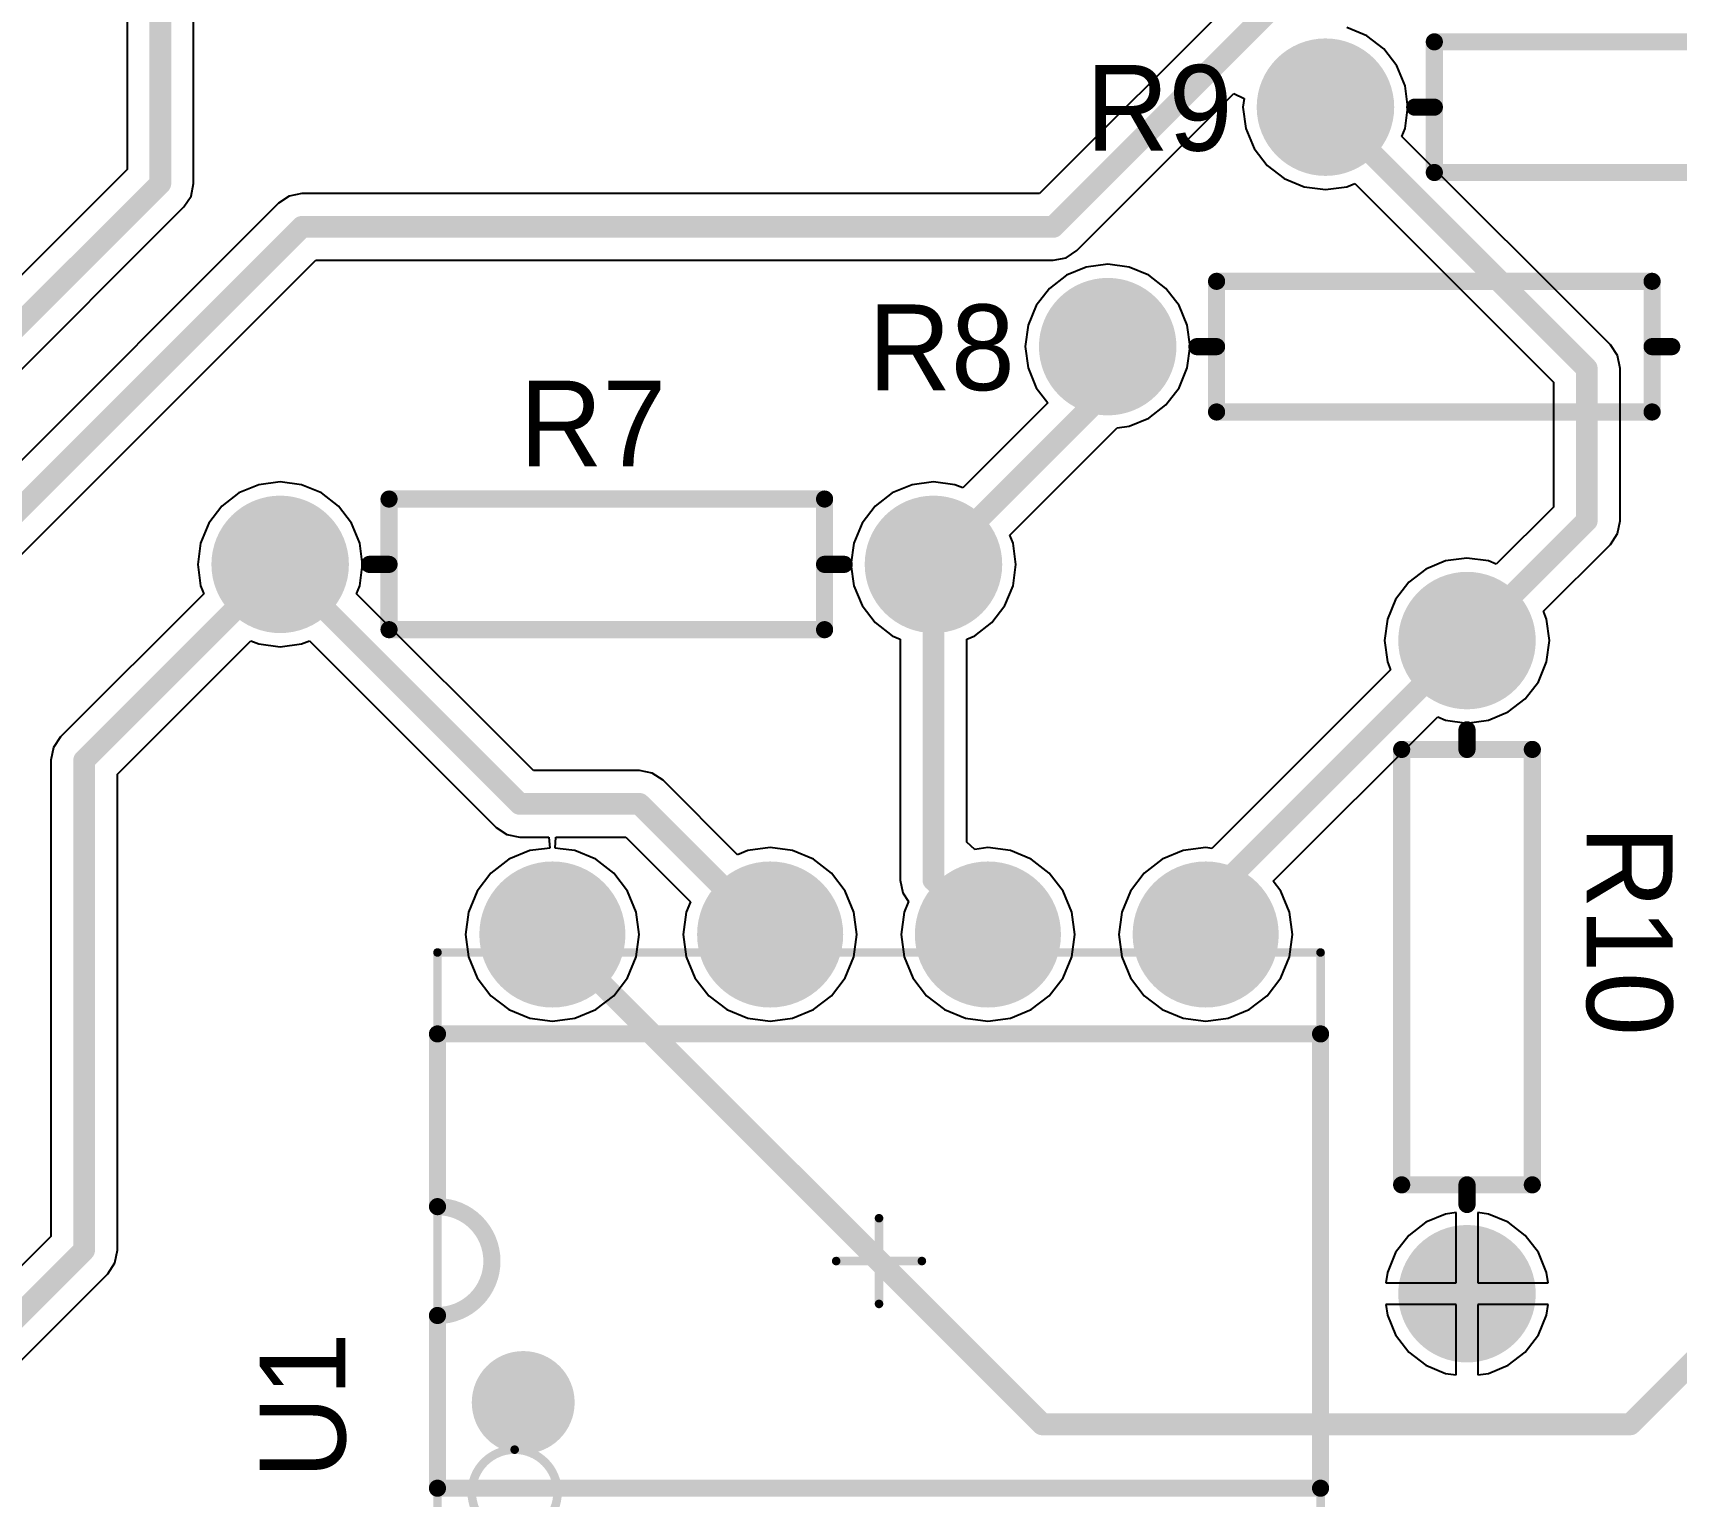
# Model space of a CAD drawing. Header units: millimetres. Extents: x 36 to 112.1, y 38.2 to 103.8.
# Drawn here: x 73.95 to 93.12, y 54.28 to 71.35 of the extents above; entities that cross this region are included whole.
import ezdxf

# ---------------------------------------------------------------- set-up
doc = ezdxf.new("R2010")
doc.units = ezdxf.units.MM
for name, color, linetype in [('BottomLayer', 5, 'Continuous'), ('BottomSolder', 6, 'Continuous'), ('Mechanical13', 56, 'Continuous'), ('Mechanical15', 56, 'Continuous'), ('MultiLayer', 9, 'Continuous'), ('PadHoleLayer', 156, 'Continuous'), ('TopLayer', 1, 'Continuous'), ('TopOverlay', 2, 'Continuous'), ('TopSolder', 216, 'Continuous')]:
    doc.layers.add(name, color=color, linetype=linetype)

# ---------------------------------------------------------------- blocks, each defined once
blk = doc.blocks.new('AXIAL_0_3_3')
at = {"layer": 'BottomLayer', "const_width": 0.7}
for points in [[(-4.16, 0, 1), (-3.46, 0, 1)], [(3.46, 0, 1), (4.16, 0, 1)]]:
    blk.add_lwpolyline(points, format="xyb", close=True, dxfattribs=at)
at = {"layer": 'BottomSolder', "const_width": 0.802}
for points in [[(-4.211, 0, 1), (-3.409, 0, 1)], [(3.409, 0, 1), (4.211, 0, 1)]]:
    blk.add_lwpolyline(points, format="xyb", close=True, dxfattribs=at)
at = {"layer": 'MultiLayer', "const_width": 0.7}
for points in [[(-4.16, 0, 1), (-3.46, 0, 1)], [(3.46, 0, 1), (4.16, 0, 1)]]:
    blk.add_lwpolyline(points, format="xyb", close=True, dxfattribs=at)
at = {"layer": 'PadHoleLayer', "const_width": 0.425}
for points in [[(-4.022, 0, 1), (-3.598, 0, 1)], [(3.598, 0, 1), (4.022, 0, 1)]]:
    blk.add_lwpolyline(points, format="xyb", close=True, dxfattribs=at)
at = {"layer": 'TopLayer', "const_width": 0.7}
for points in [[(-4.16, 0, 1), (-3.46, 0, 1)], [(3.46, 0, 1), (4.16, 0, 1)]]:
    blk.add_lwpolyline(points, format="xyb", close=True, dxfattribs=at)
at = {"layer": 'TopOverlay', "const_width": 0.2}
for points in [[(-2.54, 0.762), (-2.54, -0.762)], [(-2.54, 0.762), (2.54, 0.762)], [(2.54, 0.762), (2.54, 0)], [(-2.769, 0), (-2.54, 0)], [(2.54, 0), (2.769, 0)], [(2.54, 0), (2.54, -0.762)], [(-2.54, -0.762), (2.54, -0.762)]]:
    blk.add_lwpolyline(points, dxfattribs=at)
at = {"layer": 'TopOverlay', "const_width": 0.1}
for points in [[(-2.59, 0.762, 1), (-2.49, 0.762, 1)], [(-2.59, 0.762, 1), (-2.49, 0.762, 1)], [(2.49, 0.762, 1), (2.59, 0.762, 1)], [(2.49, 0.762, 1), (2.59, 0.762, 1)], [(-2.819, 0, 1), (-2.719, 0, 1)], [(-2.59, 0, 1), (-2.49, 0, 1)], [(2.49, 0, 1), (2.59, 0, 1)], [(2.49, 0, 1), (2.59, 0, 1)], [(2.49, 0, 1), (2.59, 0, 1)], [(2.719, 0, 1), (2.819, 0, 1)], [(-2.59, -0.762, 1), (-2.49, -0.762, 1)], [(-2.59, -0.762, 1), (-2.49, -0.762, 1)], [(2.49, -0.762, 1), (2.59, -0.762, 1)], [(2.49, -0.762, 1), (2.59, -0.762, 1)]]:
    blk.add_lwpolyline(points, format="xyb", close=True, dxfattribs=at)
at = {"layer": 'TopSolder', "const_width": 0.802}
for points in [[(-4.211, 0, 1), (-3.409, 0, 1)], [(3.409, 0, 1), (4.211, 0, 1)]]:
    blk.add_lwpolyline(points, format="xyb", close=True, dxfattribs=at)
blk = doc.blocks.new('AXIAL_0_3_4')
at = {"layer": 'BottomLayer', "const_width": 0.7}
for points in [[(-4.16, 0, 1), (-3.46, 0, 1)], [(3.46, 0, 1), (4.16, 0, 1)]]:
    blk.add_lwpolyline(points, format="xyb", close=True, dxfattribs=at)
at = {"layer": 'BottomSolder', "const_width": 0.802}
for points in [[(-4.211, 0, 1), (-3.409, 0, 1)], [(3.409, 0, 1), (4.211, 0, 1)]]:
    blk.add_lwpolyline(points, format="xyb", close=True, dxfattribs=at)
at = {"layer": 'MultiLayer', "const_width": 0.7}
for points in [[(-4.16, 0, 1), (-3.46, 0, 1)], [(3.46, 0, 1), (4.16, 0, 1)]]:
    blk.add_lwpolyline(points, format="xyb", close=True, dxfattribs=at)
at = {"layer": 'PadHoleLayer', "const_width": 0.425}
for points in [[(-4.022, 0, 1), (-3.598, 0, 1)], [(3.598, 0, 1), (4.022, 0, 1)]]:
    blk.add_lwpolyline(points, format="xyb", close=True, dxfattribs=at)
at = {"layer": 'TopLayer', "const_width": 0.7}
for points in [[(-4.16, 0, 1), (-3.46, 0, 1)], [(3.46, 0, 1), (4.16, 0, 1)]]:
    blk.add_lwpolyline(points, format="xyb", close=True, dxfattribs=at)
at = {"layer": 'TopOverlay', "const_width": 0.2}
for points in [[(-2.54, 0.762), (-2.54, -0.762)], [(2.54, 0.762), (-2.54, 0.762)], [(2.54, 0.762), (2.54, 0)], [(-2.54, 0), (-2.769, 0)], [(2.769, 0), (2.54, 0)], [(2.54, 0), (2.54, -0.762)], [(2.54, -0.762), (-2.54, -0.762)]]:
    blk.add_lwpolyline(points, dxfattribs=at)
at = {"layer": 'TopOverlay', "const_width": 0.1}
for points in [[(-2.59, 0.762, 1), (-2.49, 0.762, 1)], [(-2.59, 0.762, 1), (-2.49, 0.762, 1)], [(2.49, 0.762, 1), (2.59, 0.762, 1)], [(2.49, 0.762, 1), (2.59, 0.762, 1)], [(-2.819, 0, 1), (-2.719, 0, 1)], [(-2.59, 0, 1), (-2.49, 0, 1)], [(2.49, 0, 1), (2.59, 0, 1)], [(2.49, 0, 1), (2.59, 0, 1)], [(2.49, 0, 1), (2.59, 0, 1)], [(2.719, 0, 1), (2.819, 0, 1)], [(-2.59, -0.762, 1), (-2.49, -0.762, 1)], [(-2.59, -0.762, 1), (-2.49, -0.762, 1)], [(2.49, -0.762, 1), (2.59, -0.762, 1)], [(2.49, -0.762, 1), (2.59, -0.762, 1)]]:
    blk.add_lwpolyline(points, format="xyb", close=True, dxfattribs=at)
at = {"layer": 'TopSolder', "const_width": 0.802}
for points in [[(-4.211, 0, 1), (-3.409, 0, 1)], [(3.409, 0, 1), (4.211, 0, 1)]]:
    blk.add_lwpolyline(points, format="xyb", close=True, dxfattribs=at)
blk = doc.blocks.new('AXIAL_0_3_5')
at = {"layer": 'BottomLayer', "const_width": 0.7}
for points in [[(-4.16, 0, 1), (-3.46, 0, 1)], [(3.46, 0, 1), (4.16, 0, 1)]]:
    blk.add_lwpolyline(points, format="xyb", close=True, dxfattribs=at)
at = {"layer": 'BottomSolder', "const_width": 0.802}
for points in [[(-4.211, 0, 1), (-3.409, 0, 1)], [(3.409, 0, 1), (4.211, 0, 1)]]:
    blk.add_lwpolyline(points, format="xyb", close=True, dxfattribs=at)
at = {"layer": 'MultiLayer', "const_width": 0.7}
for points in [[(-4.16, 0, 1), (-3.46, 0, 1)], [(3.46, 0, 1), (4.16, 0, 1)]]:
    blk.add_lwpolyline(points, format="xyb", close=True, dxfattribs=at)
at = {"layer": 'PadHoleLayer', "const_width": 0.425}
for points in [[(-4.022, 0, 1), (-3.598, 0, 1)], [(3.598, 0, 1), (4.022, 0, 1)]]:
    blk.add_lwpolyline(points, format="xyb", close=True, dxfattribs=at)
at = {"layer": 'TopLayer', "const_width": 0.7}
for points in [[(-4.16, 0, 1), (-3.46, 0, 1)], [(3.46, 0, 1), (4.16, 0, 1)]]:
    blk.add_lwpolyline(points, format="xyb", close=True, dxfattribs=at)
at = {"layer": 'TopOverlay', "const_width": 0.2}
for points in [[(-2.54, 0.762), (-2.54, -0.762)], [(2.54, 0.762), (-2.54, 0.762)], [(2.54, 0.762), (2.54, 0)], [(-2.54, 0), (-2.769, 0)], [(2.769, 0), (2.54, 0)], [(2.54, 0), (2.54, -0.762)], [(2.54, -0.762), (-2.54, -0.762)]]:
    blk.add_lwpolyline(points, dxfattribs=at)
at = {"layer": 'TopOverlay', "const_width": 0.1}
for points in [[(-2.59, 0.762, 1), (-2.49, 0.762, 1)], [(-2.59, 0.762, 1), (-2.49, 0.762, 1)], [(2.49, 0.762, 1), (2.59, 0.762, 1)], [(2.49, 0.762, 1), (2.59, 0.762, 1)], [(-2.819, 0, 1), (-2.719, 0, 1)], [(-2.59, 0, 1), (-2.49, 0, 1)], [(2.49, 0, 1), (2.59, 0, 1)], [(2.49, 0, 1), (2.59, 0, 1)], [(2.49, 0, 1), (2.59, 0, 1)], [(2.719, 0, 1), (2.819, 0, 1)], [(-2.59, -0.762, 1), (-2.49, -0.762, 1)], [(-2.59, -0.762, 1), (-2.49, -0.762, 1)], [(2.49, -0.762, 1), (2.59, -0.762, 1)], [(2.49, -0.762, 1), (2.59, -0.762, 1)]]:
    blk.add_lwpolyline(points, format="xyb", close=True, dxfattribs=at)
at = {"layer": 'TopSolder', "const_width": 0.802}
for points in [[(-4.211, 0, 1), (-3.409, 0, 1)], [(3.409, 0, 1), (4.211, 0, 1)]]:
    blk.add_lwpolyline(points, format="xyb", close=True, dxfattribs=at)
blk = doc.blocks.new('AXIAL_0_3_6')
at = {"layer": 'BottomLayer', "const_width": 0.7}
for points in [[(-4.16, 0, 1), (-3.46, 0, 1)], [(3.46, 0, 1), (4.16, 0, 1)]]:
    blk.add_lwpolyline(points, format="xyb", close=True, dxfattribs=at)
at = {"layer": 'BottomSolder', "const_width": 0.802}
for points in [[(-4.211, 0, 1), (-3.409, 0, 1)], [(3.409, 0, 1), (4.211, 0, 1)]]:
    blk.add_lwpolyline(points, format="xyb", close=True, dxfattribs=at)
at = {"layer": 'MultiLayer', "const_width": 0.7}
for points in [[(-4.16, 0, 1), (-3.46, 0, 1)], [(3.46, 0, 1), (4.16, 0, 1)]]:
    blk.add_lwpolyline(points, format="xyb", close=True, dxfattribs=at)
at = {"layer": 'PadHoleLayer', "const_width": 0.425}
for points in [[(-4.022, 0, 1), (-3.598, 0, 1)], [(3.598, 0, 1), (4.022, 0, 1)]]:
    blk.add_lwpolyline(points, format="xyb", close=True, dxfattribs=at)
at = {"layer": 'TopLayer', "const_width": 0.7}
for points in [[(-4.16, 0, 1), (-3.46, 0, 1)], [(3.46, 0, 1), (4.16, 0, 1)]]:
    blk.add_lwpolyline(points, format="xyb", close=True, dxfattribs=at)
at = {"layer": 'TopOverlay', "const_width": 0.2}
for points in [[(-2.54, 0.762), (-2.54, -0.762)], [(2.54, 0.762), (-2.54, 0.762)], [(2.54, 0.762), (2.54, 0)], [(-2.54, 0), (-2.769, 0)], [(2.769, 0), (2.54, 0)], [(2.54, 0), (2.54, -0.762)], [(2.54, -0.762), (-2.54, -0.762)]]:
    blk.add_lwpolyline(points, dxfattribs=at)
at = {"layer": 'TopOverlay', "const_width": 0.1}
for points in [[(-2.59, 0.762, 1), (-2.49, 0.762, 1)], [(-2.59, 0.762, 1), (-2.49, 0.762, 1)], [(2.49, 0.762, 1), (2.59, 0.762, 1)], [(2.49, 0.762, 1), (2.59, 0.762, 1)], [(-2.819, 0, 1), (-2.719, 0, 1)], [(-2.59, 0, 1), (-2.49, 0, 1)], [(2.49, 0, 1), (2.59, 0, 1)], [(2.49, 0, 1), (2.59, 0, 1)], [(2.49, 0, 1), (2.59, 0, 1)], [(2.719, 0, 1), (2.819, 0, 1)], [(-2.59, -0.762, 1), (-2.49, -0.762, 1)], [(-2.59, -0.762, 1), (-2.49, -0.762, 1)], [(2.49, -0.762, 1), (2.59, -0.762, 1)], [(2.49, -0.762, 1), (2.59, -0.762, 1)]]:
    blk.add_lwpolyline(points, format="xyb", close=True, dxfattribs=at)
at = {"layer": 'TopSolder', "const_width": 0.802}
for points in [[(-4.211, 0, 1), (-3.409, 0, 1)], [(3.409, 0, 1), (4.211, 0, 1)]]:
    blk.add_lwpolyline(points, format="xyb", close=True, dxfattribs=at)
blk = doc.blocks.new('N08E_28')
at = {"layer": 'BottomLayer', "const_width": 0.75}
for points in [[(3.435, 3.81, 1), (4.185, 3.81, 1)], [(-4.185, 1.27, 1), (-3.435, 1.27, 1)], [(3.435, 1.27, 1), (4.185, 1.27, 1)], [(-4.185, -1.27, 1), (-3.435, -1.27, 1)], [(3.435, -1.27, 1), (4.185, -1.27, 1)], [(-4.185, -3.81, 1), (-3.435, -3.81, 1)], [(3.435, -3.81, 1), (4.185, -3.81, 1)]]:
    blk.add_lwpolyline(points, format="xyb", close=True, dxfattribs=at)
at = {"layer": 'BottomLayer'}
blk.add_solid([(-4.56, 3.06), (-3.06, 3.06), (-4.56, 4.56), (-3.06, 4.56)], dxfattribs=at)
at = {"layer": 'BottomSolder', "const_width": 0.852}
for points in [[(3.384, 3.81, 1), (4.236, 3.81, 1)], [(-4.236, 1.27, 1), (-3.384, 1.27, 1)], [(3.384, 1.27, 1), (4.236, 1.27, 1)], [(-4.236, -1.27, 1), (-3.384, -1.27, 1)], [(3.384, -1.27, 1), (4.236, -1.27, 1)], [(-4.236, -3.81, 1), (-3.384, -3.81, 1)], [(3.384, -3.81, 1), (4.236, -3.81, 1)]]:
    blk.add_lwpolyline(points, format="xyb", close=True, dxfattribs=at)
at = {"layer": 'BottomSolder'}
blk.add_solid([(-4.662, 2.958), (-2.958, 2.958), (-4.662, 4.662), (-2.958, 4.662)], dxfattribs=at)
at = {"layer": 'Mechanical13', "const_width": 0.1}
for points in [[(-3.6, 5.15), (3.6, 5.15)], [(-3.6, 5.15), (-3.6, -5.15)], [(3.6, 5.15), (3.6, -5.15)], [(-3.6, -5.15), (3.6, -5.15)]]:
    blk.add_lwpolyline(points, dxfattribs=at)
at = {"layer": 'Mechanical13'}
for points, const_width in [([(-3.625, 5.15, 1), (-3.575, 5.15, 1)], 0.05), ([(-3.625, 5.15, 1), (-3.575, 5.15, 1)], 0.05), ([(3.575, 5.15, 1), (3.625, 5.15, 1)], 0.05), ([(3.575, 5.15, 1), (3.625, 5.15, 1)], 0.05), ([(-2.2, 4.25, 1), (-3.2, 4.25, 1)], 0.1), ([(-3.225, 4.25, 1), (-3.175, 4.25, 1)], 0.05), ([(-2.225, 4.25, 1), (-2.175, 4.25, 1)], 0.05), ([(-3.625, -5.15, 1), (-3.575, -5.15, 1)], 0.05), ([(-3.625, -5.15, 1), (-3.575, -5.15, 1)], 0.05), ([(3.575, -5.15, 1), (3.625, -5.15, 1)], 0.05), ([(3.575, -5.15, 1), (3.625, -5.15, 1)], 0.05)]:
    blk.add_lwpolyline(points, format="xyb", close=True, dxfattribs=dict(at, const_width=const_width))
at = {"layer": 'Mechanical15', "const_width": 0.1}
for points in [[(0, 0.5), (0, -0.5)], [(-0.5, 0), (0.5, 0)]]:
    blk.add_lwpolyline(points, dxfattribs=at)
at = {"layer": 'Mechanical15', "const_width": 0.05}
for points in [[(-0.025, 0.5, 1), (0.025, 0.5, 1)], [(-0.525, 0, 1), (-0.475, 0, 1)], [(0.475, 0, 1), (0.525, 0, 1)], [(-0.025, -0.5, 1), (0.025, -0.5, 1)]]:
    blk.add_lwpolyline(points, format="xyb", close=True, dxfattribs=at)
at = {"layer": 'MultiLayer', "const_width": 0.75}
for points in [[(3.435, 3.81, 1), (4.185, 3.81, 1)], [(-4.185, 1.27, 1), (-3.435, 1.27, 1)], [(3.435, 1.27, 1), (4.185, 1.27, 1)], [(-4.185, -1.27, 1), (-3.435, -1.27, 1)], [(3.435, -1.27, 1), (4.185, -1.27, 1)], [(-4.185, -3.81, 1), (-3.435, -3.81, 1)], [(3.435, -3.81, 1), (4.185, -3.81, 1)]]:
    blk.add_lwpolyline(points, format="xyb", close=True, dxfattribs=at)
at = {"layer": 'MultiLayer'}
blk.add_solid([(-4.56, 3.06), (-3.06, 3.06), (-4.56, 4.56), (-3.06, 4.56)], dxfattribs=at)
at = {"layer": 'PadHoleLayer', "const_width": 0.45}
for points in [[(-4.035, 3.81, 1), (-3.585, 3.81, 1)], [(3.585, 3.81, 1), (4.035, 3.81, 1)], [(-4.035, 1.27, 1), (-3.585, 1.27, 1)], [(3.585, 1.27, 1), (4.035, 1.27, 1)], [(-4.035, -1.27, 1), (-3.585, -1.27, 1)], [(3.585, -1.27, 1), (4.035, -1.27, 1)], [(-4.035, -3.81, 1), (-3.585, -3.81, 1)], [(3.585, -3.81, 1), (4.035, -3.81, 1)]]:
    blk.add_lwpolyline(points, format="xyb", close=True, dxfattribs=at)
at = {"layer": 'TopLayer', "const_width": 0.75}
for points in [[(3.435, 3.81, 1), (4.185, 3.81, 1)], [(-4.185, 1.27, 1), (-3.435, 1.27, 1)], [(3.435, 1.27, 1), (4.185, 1.27, 1)], [(-4.185, -1.27, 1), (-3.435, -1.27, 1)], [(3.435, -1.27, 1), (4.185, -1.27, 1)], [(-4.185, -3.81, 1), (-3.435, -3.81, 1)], [(3.435, -3.81, 1), (4.185, -3.81, 1)]]:
    blk.add_lwpolyline(points, format="xyb", close=True, dxfattribs=at)
at = {"layer": 'TopLayer'}
blk.add_solid([(-4.56, 3.06), (-3.06, 3.06), (-4.56, 4.56), (-3.06, 4.56)], dxfattribs=at)
at = {"layer": 'TopOverlay'}
for points, const_width in [([(-3.685, 5.11, 1), (-3.935, 5.11, 1)], 0.25), ([(-3.998, 5.11, 1), (-3.873, 5.11, 1)], 0.125), ([(-3.747, 5.11, 1), (-3.622, 5.11, 1)], 0.125), ([(-2.7, 5.15, 1), (-2.6, 5.15, 1)], 0.1), ([(-2.7, 5.15, 1), (-2.6, 5.15, 1)], 0.1), ([(-0.685, 5.15, 1), (-0.585, 5.15, 1)], 0.1), ([(-0.685, 5.15, 1), (-0.585, 5.15, 1)], 0.1), ([(0.585, 5.15, 1), (0.685, 5.15, 1)], 0.1), ([(0.585, 5.15, 1), (0.685, 5.15, 1)], 0.1), ([(2.6, 5.15, 1), (2.7, 5.15, 1)], 0.1), ([(2.6, 5.15, 1), (2.7, 5.15, 1)], 0.1), ([(-1.35, 4.15, 1), (-1.95, 4.15, 1)], 0.6), ([(-2.1, 4.15, 1), (-1.8, 4.15, 1)], 0.3), ([(-1.5, 4.15, 1), (-1.2, 4.15, 1)], 0.3), ([(-2.7, -5.15, 1), (-2.6, -5.15, 1)], 0.1), ([(-2.7, -5.15, 1), (-2.6, -5.15, 1)], 0.1), ([(2.6, -5.15, 1), (2.7, -5.15, 1)], 0.1), ([(2.6, -5.15, 1), (2.7, -5.15, 1)], 0.1)]:
    blk.add_lwpolyline(points, format="xyb", close=True, dxfattribs=dict(at, const_width=const_width))
at = {"layer": 'TopOverlay', "const_width": 0.2}
for points in [[(-2.65, 5.15), (-0.635, 5.15)], [(-2.65, 5.15), (-2.65, -5.15)], [(0.635, 5.15), (2.65, 5.15)], [(2.65, 5.15), (2.65, -5.15)], [(-2.65, -5.15), (2.65, -5.15)]]:
    blk.add_lwpolyline(points, dxfattribs=at)
blk.add_lwpolyline([(0.635, 5.15, -1), (-0.635, 5.15)], format="xyb", dxfattribs=at)
at = {"layer": 'TopSolder', "const_width": 0.852}
for points in [[(3.384, 3.81, 1), (4.236, 3.81, 1)], [(-4.236, 1.27, 1), (-3.384, 1.27, 1)], [(3.384, 1.27, 1), (4.236, 1.27, 1)], [(-4.236, -1.27, 1), (-3.384, -1.27, 1)], [(3.384, -1.27, 1), (4.236, -1.27, 1)], [(-4.236, -3.81, 1), (-3.384, -3.81, 1)], [(3.384, -3.81, 1), (4.236, -3.81, 1)]]:
    blk.add_lwpolyline(points, format="xyb", close=True, dxfattribs=at)
at = {"layer": 'TopSolder'}
blk.add_solid([(-4.662, 2.958), (-2.958, 2.958), (-4.662, 4.662), (-2.958, 4.662)], dxfattribs=at)

msp = doc.modelspace()

# ---------------------------------------------------------------- linework, layer by layer
at = {"layer": 'BottomLayer', "const_width": 0.254}
for points in [[(80.01, 60.833), (85.725, 55.118)], [(92.583, 55.118), (95.123, 57.658)], [(85.725, 55.118), (92.583, 55.118)]]:
    msp.add_lwpolyline(points, dxfattribs=at)
at = {"layer": 'BottomLayer', "const_width": 0.127}
for points in [[(79.947, 60.833, 1), (80.073, 60.833, 1)], [(85.661, 55.118, 1), (85.788, 55.118, 1)], [(85.661, 55.118, 1), (85.788, 55.118, 1)], [(92.519, 55.118, 1), (92.646, 55.118, 1)], [(92.519, 55.118, 1), (92.646, 55.118, 1)]]:
    msp.add_lwpolyline(points, format="xyb", close=True, dxfattribs=at)
at = {"layer": 'TopLayer'}
for p, q in [((75.05, 77.233), (75.05, 69.757)), ((75.826, 69.596), (75.826, 77.233)), ((92.308, 76.094), (85.691, 69.476)), ((89.508, 71.318), (89.276, 71.414)), ((89.707, 71.165), (89.508, 71.318)), ((89.86, 70.966), (89.707, 71.165)), ((89.956, 70.734), (89.86, 70.966)), ((89.989, 70.485), (89.956, 70.734)), ((86.127, 68.813), (87.958, 70.644)), ((87.958, 70.644), (88.078, 70.585)), ((88.078, 70.585), (88.065, 70.485)), ((88.065, 70.485), (88.098, 70.236)), ((89.956, 70.236), (89.989, 70.485)), ((88.098, 70.236), (88.194, 70.004)), ((89.918, 70.143), (89.956, 70.236)), ((88.194, 70.004), (88.347, 69.805)), ((92.35, 67.712), (89.918, 70.143)), ((88.347, 69.805), (88.546, 69.652)), ((75.05, 69.757), (71.34, 66.047)), ((75.797, 69.447), (75.826, 69.596)), ((88.546, 69.652), (88.778, 69.556)), ((89.276, 69.556), (89.369, 69.594)), ((89.369, 69.594), (91.687, 67.276)), ((75.713, 69.321), (75.797, 69.447)), ((76.94, 69.447), (76.814, 69.363)), ((77.089, 69.476), (76.94, 69.447)), ((85.691, 69.476), (77.089, 69.476)), ((88.778, 69.556), (89.027, 69.523)), ((89.027, 69.523), (89.276, 69.556)), ((71.776, 65.384), (75.713, 69.321)), ((76.814, 69.363), (72.229, 64.777)), ((86.001, 68.729), (86.127, 68.813)), ((72.665, 64.114), (77.25, 68.7)), ((77.25, 68.7), (85.852, 68.7)), ((85.852, 68.7), (86.001, 68.729)), ((86.238, 68.62), (86.006, 68.524)), ((86.487, 68.653), (86.238, 68.62)), ((86.736, 68.62), (86.487, 68.653)), ((86.968, 68.524), (86.736, 68.62)), ((86.006, 68.524), (85.807, 68.371)), ((87.167, 68.371), (86.968, 68.524)), ((85.807, 68.371), (85.654, 68.172)), ((87.32, 68.172), (87.167, 68.371)), ((85.654, 68.172), (85.558, 67.94)), ((87.416, 67.94), (87.32, 68.172)), ((85.558, 67.94), (85.525, 67.691)), ((87.449, 67.691), (87.416, 67.94)), ((85.525, 67.691), (85.558, 67.442)), ((87.416, 67.442), (87.449, 67.691)), ((92.434, 67.586), (92.35, 67.712)), ((92.463, 67.437), (92.434, 67.586)), ((85.558, 67.442), (85.654, 67.21)), ((87.32, 67.21), (87.416, 67.442)), ((91.687, 67.276), (91.687, 65.82)), ((92.463, 65.659), (92.463, 67.437)), ((85.654, 67.21), (85.789, 67.034)), ((87.167, 67.011), (87.32, 67.21)), ((85.789, 67.034), (84.797, 66.042)), ((86.968, 66.858), (87.167, 67.011)), ((85.346, 65.493), (86.597, 66.743)), ((86.597, 66.743), (86.736, 66.762)), ((86.736, 66.762), (86.968, 66.858)), ((76.354, 65.984), (76.155, 65.831)), ((76.586, 66.08), (76.354, 65.984)), ((76.835, 66.113), (76.586, 66.08)), ((77.084, 66.08), (76.835, 66.113)), ((77.316, 65.984), (77.084, 66.08)), ((77.515, 65.831), (77.316, 65.984)), ((83.974, 65.984), (83.775, 65.831)), ((84.206, 66.08), (83.974, 65.984)), ((84.455, 66.113), (84.206, 66.08)), ((84.704, 66.08), (84.455, 66.113)), ((84.797, 66.042), (84.704, 66.08)), ((76.155, 65.831), (76.002, 65.632)), ((77.668, 65.632), (77.515, 65.831)), ((83.775, 65.831), (83.622, 65.632)), ((91.687, 65.82), (91.02, 65.153)), ((76.002, 65.632), (75.906, 65.4)), ((77.764, 65.4), (77.668, 65.632)), ((83.622, 65.632), (83.526, 65.4)), ((92.434, 65.51), (92.463, 65.659)), ((75.906, 65.4), (75.873, 65.151)), ((77.797, 65.151), (77.764, 65.4)), ((83.526, 65.4), (83.493, 65.151)), ((85.384, 65.4), (85.346, 65.493)), ((85.417, 65.151), (85.384, 65.4)), ((91.569, 64.604), (92.35, 65.384)), ((92.35, 65.384), (92.434, 65.51)), ((90.429, 65.191), (90.197, 65.095)), ((90.678, 65.224), (90.429, 65.191)), ((90.927, 65.191), (90.678, 65.224)), ((91.02, 65.153), (90.927, 65.191)), ((75.873, 65.151), (75.906, 64.902)), ((77.764, 64.902), (77.797, 65.151)), ((83.493, 65.151), (83.526, 64.902)), ((85.384, 64.902), (85.417, 65.151)), ((90.197, 65.095), (89.998, 64.942)), ((75.944, 64.809), (74.274, 63.14)), ((75.906, 64.902), (75.944, 64.809)), ((77.726, 64.809), (77.764, 64.902)), ((79.79, 62.745), (77.726, 64.809)), ((83.526, 64.902), (83.622, 64.67)), ((85.288, 64.67), (85.384, 64.902)), ((89.998, 64.942), (89.845, 64.743)), ((83.622, 64.67), (83.775, 64.471)), ((85.135, 64.471), (85.288, 64.67)), ((89.845, 64.743), (89.749, 64.511)), ((91.607, 64.511), (91.569, 64.604)), ((83.775, 64.471), (83.974, 64.318)), ((84.936, 64.318), (85.135, 64.471)), ((89.749, 64.511), (89.716, 64.262)), ((91.64, 64.262), (91.607, 64.511)), ((74.937, 62.704), (76.493, 64.26)), ((76.493, 64.26), (76.586, 64.222)), ((76.586, 64.222), (76.835, 64.189)), ((76.835, 64.189), (77.084, 64.222)), ((77.084, 64.222), (77.177, 64.26)), ((77.177, 64.26), (79.354, 62.082)), ((83.974, 64.318), (84.067, 64.279)), ((84.067, 64.279), (84.067, 61.468)), ((84.843, 64.279), (84.936, 64.318)), ((84.843, 61.91), (84.843, 64.279)), ((89.716, 64.262), (89.749, 64.013)), ((91.607, 64.013), (91.64, 64.262)), ((89.787, 63.92), (87.703, 61.836)), ((89.749, 64.013), (89.787, 63.92)), ((91.511, 63.781), (91.607, 64.013)), ((91.358, 63.582), (91.511, 63.781)), ((91.159, 63.429), (91.358, 63.582)), ((88.419, 61.454), (90.336, 63.371)), ((90.336, 63.371), (90.429, 63.333)), ((90.429, 63.333), (90.678, 63.3)), ((90.678, 63.3), (90.927, 63.333)), ((90.927, 63.333), (91.159, 63.429)), ((74.274, 63.14), (74.19, 63.014)), ((74.19, 63.014), (74.161, 62.865)), ((74.161, 62.865), (74.161, 57.311)), ((74.937, 57.15), (74.937, 62.704)), ((81.026, 62.745), (79.79, 62.745)), ((81.175, 62.716), (81.026, 62.745)), ((81.301, 62.632), (81.175, 62.716)), ((82.17, 61.762), (81.301, 62.632)), ((79.354, 62.082), (79.48, 61.998)), ((79.48, 61.998), (79.629, 61.969)), ((79.629, 61.969), (79.97, 61.969)), ((79.97, 61.969), (79.979, 61.842)), ((80.041, 61.842), (80.05, 61.969)), ((80.05, 61.969), (80.865, 61.969)), ((80.865, 61.969), (81.621, 61.213)), ((84.939, 61.826), (84.843, 61.91)), ((79.748, 61.811), (79.504, 61.71)), ((79.92, 61.834), (79.748, 61.811)), ((79.979, 61.842), (79.92, 61.834)), ((80.1, 61.834), (80.041, 61.842)), ((80.272, 61.811), (80.1, 61.834)), ((80.516, 61.71), (80.272, 61.811)), ((82.288, 61.811), (82.17, 61.762)), ((82.55, 61.846), (82.288, 61.811)), ((82.812, 61.811), (82.55, 61.846)), ((83.056, 61.71), (82.812, 61.811)), ((85.09, 61.846), (84.939, 61.826)), ((85.352, 61.811), (85.09, 61.846)), ((85.596, 61.71), (85.352, 61.811)), ((87.368, 61.811), (87.124, 61.71)), ((87.63, 61.846), (87.368, 61.811)), ((87.703, 61.836), (87.63, 61.846)), ((79.294, 61.549), (79.133, 61.339)), ((79.504, 61.71), (79.294, 61.549)), ((80.726, 61.549), (80.516, 61.71)), ((80.887, 61.339), (80.726, 61.549)), ((83.266, 61.549), (83.056, 61.71)), ((83.427, 61.339), (83.266, 61.549)), ((85.806, 61.549), (85.596, 61.71)), ((85.967, 61.339), (85.806, 61.549)), ((86.914, 61.549), (86.753, 61.339)), ((87.124, 61.71), (86.914, 61.549)), ((79.133, 61.339), (79.032, 61.095)), ((80.988, 61.095), (80.887, 61.339)), ((83.528, 61.095), (83.427, 61.339)), ((84.067, 61.468), (84.096, 61.319)), ((86.068, 61.095), (85.967, 61.339)), ((86.753, 61.339), (86.652, 61.095)), ((88.507, 61.339), (88.419, 61.454)), ((88.608, 61.095), (88.507, 61.339)), ((81.621, 61.213), (81.572, 61.095)), ((84.096, 61.319), (84.163, 61.219)), ((84.163, 61.219), (84.112, 61.095)), ((79.032, 61.095), (78.997, 60.833)), ((81.023, 60.833), (80.988, 61.095)), ((81.572, 61.095), (81.537, 60.833)), ((83.563, 60.833), (83.528, 61.095)), ((84.112, 61.095), (84.077, 60.833)), ((86.103, 60.833), (86.068, 61.095)), ((86.652, 61.095), (86.617, 60.833)), ((88.643, 60.833), (88.608, 61.095)), ((78.997, 60.833), (79.032, 60.571)), ((80.988, 60.571), (81.023, 60.833)), ((81.537, 60.833), (81.572, 60.571)), ((83.528, 60.571), (83.563, 60.833)), ((84.077, 60.833), (84.112, 60.571)), ((86.068, 60.571), (86.103, 60.833)), ((86.617, 60.833), (86.652, 60.571)), ((88.608, 60.571), (88.643, 60.833)), ((79.032, 60.571), (79.133, 60.327)), ((80.887, 60.327), (80.988, 60.571)), ((81.572, 60.571), (81.673, 60.327)), ((83.427, 60.327), (83.528, 60.571)), ((84.112, 60.571), (84.213, 60.327)), ((85.967, 60.327), (86.068, 60.571)), ((86.652, 60.571), (86.753, 60.327)), ((88.507, 60.327), (88.608, 60.571)), ((79.133, 60.327), (79.294, 60.117)), ((80.726, 60.117), (80.887, 60.327)), ((81.673, 60.327), (81.834, 60.117)), ((83.266, 60.117), (83.427, 60.327)), ((84.213, 60.327), (84.374, 60.117)), ((85.806, 60.117), (85.967, 60.327)), ((86.753, 60.327), (86.914, 60.117)), ((88.346, 60.117), (88.507, 60.327)), ((79.294, 60.117), (79.504, 59.956)), ((80.516, 59.956), (80.726, 60.117)), ((81.834, 60.117), (82.044, 59.956)), ((83.056, 59.956), (83.266, 60.117)), ((84.374, 60.117), (84.584, 59.956)), ((85.596, 59.956), (85.806, 60.117)), ((86.914, 60.117), (87.124, 59.956)), ((88.136, 59.956), (88.346, 60.117)), ((79.504, 59.956), (79.748, 59.855)), ((79.748, 59.855), (80.01, 59.82)), ((80.01, 59.82), (80.272, 59.855)), ((80.272, 59.855), (80.516, 59.956)), ((82.044, 59.956), (82.288, 59.855)), ((82.288, 59.855), (82.55, 59.82)), ((82.55, 59.82), (82.812, 59.855)), ((82.812, 59.855), (83.056, 59.956)), ((84.584, 59.956), (84.828, 59.855)), ((84.828, 59.855), (85.09, 59.82)), ((85.09, 59.82), (85.352, 59.855)), ((85.352, 59.855), (85.596, 59.956)), ((87.124, 59.956), (87.368, 59.855)), ((87.368, 59.855), (87.63, 59.82)), ((87.63, 59.82), (87.892, 59.855)), ((87.892, 59.855), (88.136, 59.956)), ((90.429, 57.571), (90.197, 57.475)), ((90.551, 57.588), (90.429, 57.571)), ((90.551, 56.769), (90.551, 57.588)), ((90.927, 57.571), (90.805, 57.588)), ((90.805, 57.588), (90.805, 56.769)), ((91.159, 57.475), (90.927, 57.571)), ((74.161, 57.311), (71.848, 54.998)), ((89.998, 57.322), (89.845, 57.123)), ((90.197, 57.475), (89.998, 57.322)), ((91.358, 57.322), (91.159, 57.475)), ((91.511, 57.123), (91.358, 57.322)), ((74.908, 57.001), (74.937, 57.15)), ((89.845, 57.123), (89.749, 56.891)), ((91.607, 56.891), (91.511, 57.123)), ((74.824, 56.875), (74.908, 57.001)), ((72.284, 54.335), (74.824, 56.875)), ((89.749, 56.891), (89.732, 56.769)), ((89.732, 56.769), (90.551, 56.769)), ((90.805, 56.769), (91.624, 56.769)), ((91.624, 56.769), (91.607, 56.891)), ((90.551, 56.515), (89.732, 56.515)), ((89.732, 56.515), (89.749, 56.393)), ((89.749, 56.393), (89.845, 56.161)), ((90.551, 55.696), (90.551, 56.515)), ((91.624, 56.515), (90.805, 56.515)), ((90.805, 56.515), (90.805, 55.696)), ((91.511, 56.161), (91.607, 56.393)), ((91.607, 56.393), (91.624, 56.515)), ((89.845, 56.161), (89.998, 55.962)), ((91.358, 55.962), (91.511, 56.161)), ((89.998, 55.962), (90.197, 55.809)), ((90.197, 55.809), (90.429, 55.713)), ((90.927, 55.713), (91.159, 55.809)), ((91.159, 55.809), (91.358, 55.962)), ((90.429, 55.713), (90.551, 55.696)), ((90.805, 55.696), (90.927, 55.713))]:
    msp.add_line(p, q, dxfattribs=at)
at = {"layer": 'TopLayer', "const_width": 0.254}
for points in [[(75.438, 69.596), (75.438, 78.105)], [(85.852, 69.088), (92.583, 75.819)], [(89.027, 70.485), (92.075, 67.437)], [(71.501, 65.659), (75.438, 69.596)], [(72.39, 64.389), (77.089, 69.088)], [(77.089, 69.088), (85.852, 69.088)], [(86.487, 67.183), (86.487, 67.691)], [(92.075, 65.659), (92.075, 67.437)], [(84.455, 65.151), (86.487, 67.183)], [(90.678, 64.262), (92.075, 65.659)], [(74.549, 62.865), (76.835, 65.151)], [(76.835, 65.151), (79.629, 62.357)], [(84.455, 61.468), (84.455, 65.151)], [(87.63, 61.214), (90.678, 64.262)], [(74.549, 57.15), (74.549, 62.865)], [(79.629, 62.357), (81.026, 62.357)], [(81.026, 62.357), (82.55, 60.833)], [(84.455, 61.468), (85.09, 60.833)], [(87.63, 60.833), (87.63, 61.214)], [(72.009, 54.61), (74.549, 57.15)]]:
    msp.add_lwpolyline(points, dxfattribs=at)
at = {"layer": 'TopLayer', "const_width": 0.127}
for points in [[(88.963, 70.485, 1), (89.09, 70.485, 1)], [(75.374, 69.596, 1), (75.501, 69.596, 1)], [(75.374, 69.596, 1), (75.501, 69.596, 1)], [(77.025, 69.088, 1), (77.153, 69.088, 1)], [(77.025, 69.088, 1), (77.153, 69.088, 1)], [(85.788, 69.088, 1), (85.915, 69.088, 1)], [(85.788, 69.088, 1), (85.915, 69.088, 1)], [(86.423, 67.691, 1), (86.55, 67.691, 1)], [(92.011, 67.437, 1), (92.138, 67.437, 1)], [(92.011, 67.437, 1), (92.138, 67.437, 1)], [(86.423, 67.183, 1), (86.55, 67.183, 1)], [(86.423, 67.183, 1), (86.55, 67.183, 1)], [(92.011, 65.659, 1), (92.138, 65.659, 1)], [(92.011, 65.659, 1), (92.138, 65.659, 1)], [(76.771, 65.151, 1), (76.898, 65.151, 1)], [(76.771, 65.151, 1), (76.898, 65.151, 1)], [(84.391, 65.151, 1), (84.519, 65.151, 1)], [(84.391, 65.151, 1), (84.519, 65.151, 1)], [(90.614, 64.262, 1), (90.741, 64.262, 1)], [(90.614, 64.262, 1), (90.741, 64.262, 1)], [(74.486, 62.865, 1), (74.612, 62.865, 1)], [(74.486, 62.865, 1), (74.612, 62.865, 1)], [(79.565, 62.357, 1), (79.692, 62.357, 1)], [(79.565, 62.357, 1), (79.692, 62.357, 1)], [(80.962, 62.357, 1), (81.089, 62.357, 1)], [(80.962, 62.357, 1), (81.089, 62.357, 1)], [(84.391, 61.468, 1), (84.519, 61.468, 1)], [(84.391, 61.468, 1), (84.519, 61.468, 1)], [(87.566, 61.214, 1), (87.694, 61.214, 1)], [(87.566, 61.214, 1), (87.694, 61.214, 1)], [(82.486, 60.833, 1), (82.613, 60.833, 1)], [(85.026, 60.833, 1), (85.153, 60.833, 1)], [(87.566, 60.833, 1), (87.694, 60.833, 1)], [(74.486, 57.15, 1), (74.612, 57.15, 1)], [(74.486, 57.15, 1), (74.612, 57.15, 1)]]:
    msp.add_lwpolyline(points, format="xyb", close=True, dxfattribs=at)
at = {"layer": 'TopOverlay', "const_width": 0.254}
msp.add_lwpolyline([(47.786, 38.389, -1.631383), (111.581, 60.586)], format="xyb", dxfattribs=at)

# ---------------------------------------------------------------- block references
for name, p, rotation in [('AXIAL_0_3_4', (92.837, 70.485), 180), ('AXIAL_0_3_5', (90.297, 67.691), 180), ('AXIAL_0_3_6', (80.645, 65.151), 180), ('AXIAL_0_3_3', (90.678, 60.452), 90), ('N08E_28', (83.82, 57.023), 90)]:
    msp.add_blockref(name, p, dxfattribs=dict(rotation=rotation))

# ---------------------------------------------------------------- texts
at = {"layer": 'TopOverlay'}
for s, p in [('R9', (86.233, 69.977)), ('R8', (83.693, 67.183)), ('R7', (79.629, 66.294))]:
    msp.add_text(s, height=1, dxfattribs=at).set_placement(p)
for s, rotation, p in [('R10', 270, (92.075, 62.103)), ('U1', 90, (77.597, 54.483))]:
    msp.add_text(s, height=1, rotation=rotation, dxfattribs=at).set_placement(p)

doc.saveas('drawing.dxf')
